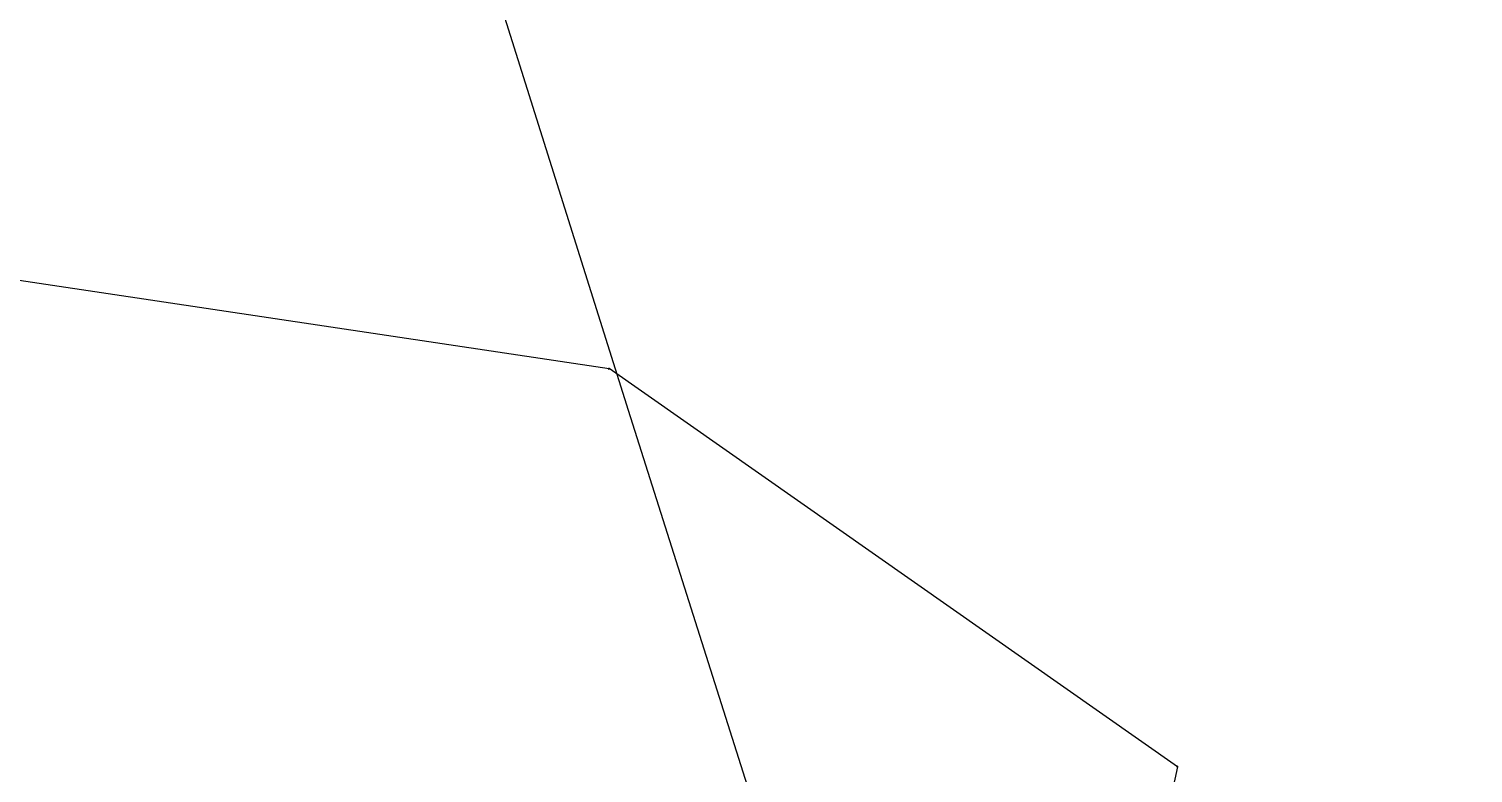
# Model space of a CAD drawing. Extents: x 691253 to 712810, y 6460221 to 6541096.
# Drawn here: x 701627 to 712810, y 6477391 to 6483159 of the extents above; entities that cross this region are included whole.
import ezdxf

# ---------------------------------------------------------------- set-up
doc = ezdxf.new("R2010")
doc.units = 0
doc.header["$MEASUREMENT"] = 0
doc.layers.add('telgprojekt', color=1, linetype='CONTINUOUS')

msp = doc.modelspace()

# ---------------------------------------------------------------- linework, layer by layer
at = {"layer": 'telgprojekt', "color": 5, "linetype": 'Continuous'}
for p, q in [((706116, 6480528), (706121, 6480523)), ((706121, 6480528), (706116, 6480523)), ((706121, 6480528), (706116, 6480528)), ((706116, 6480528), (706116, 6480523)), ((706121, 6480523), (706121, 6480528)), ((706121, 6480523), (706121, 6480528)), ((706121, 6480528), (706121, 6480523)), ((706116, 6480523), (706121, 6480523)), ((710516, 6477444), (710521, 6477439)), ((710521, 6477444), (710516, 6477439)), ((710521, 6477444), (710516, 6477444)), ((710516, 6477444), (710516, 6477439)), ((710516, 6477439), (710521, 6477439)), ((710521, 6477439), (710521, 6477444)), ((710521, 6477439), (710521, 6477444)), ((710521, 6477444), (710521, 6477439))]:
    msp.add_line(p, q, dxfattribs=at)
at = {"layer": 'telgprojekt', "color": 3, "linetype": 'Continuous'}
msp.add_lwpolyline([(705149, 6460221), (705506, 6470246), (707910, 6475020), (706270, 6480201), (704690, 6485230), (702570, 6492276), (700467, 6499757), (698387, 6506931), (696238, 6514318), (694197, 6521279), (698302, 6526537), (704222, 6532143), (709482, 6537506), (712810, 6541096)], dxfattribs=at)
at = {"layer": 'telgprojekt', "color": 5, "linetype": 'Continuous'}
for points in [[(691256, 6482753), (706119, 6480526)], [(706116, 6480528), (706121, 6480528)], [(706116, 6480528), (706116, 6480523)], [(706116, 6480523), (706121, 6480523)], [(710520, 6477440), (706119, 6480526)], [(710520, 6477440), (709339, 6471962)], [(710516, 6477444), (710521, 6477444)], [(710516, 6477444), (710516, 6477439)], [(710516, 6477439), (710521, 6477439)]]:
    msp.add_lwpolyline(points, dxfattribs=at)
msp.add_circle((710520, 6477440), 2, dxfattribs=at)

doc.saveas('drawing.dxf')
